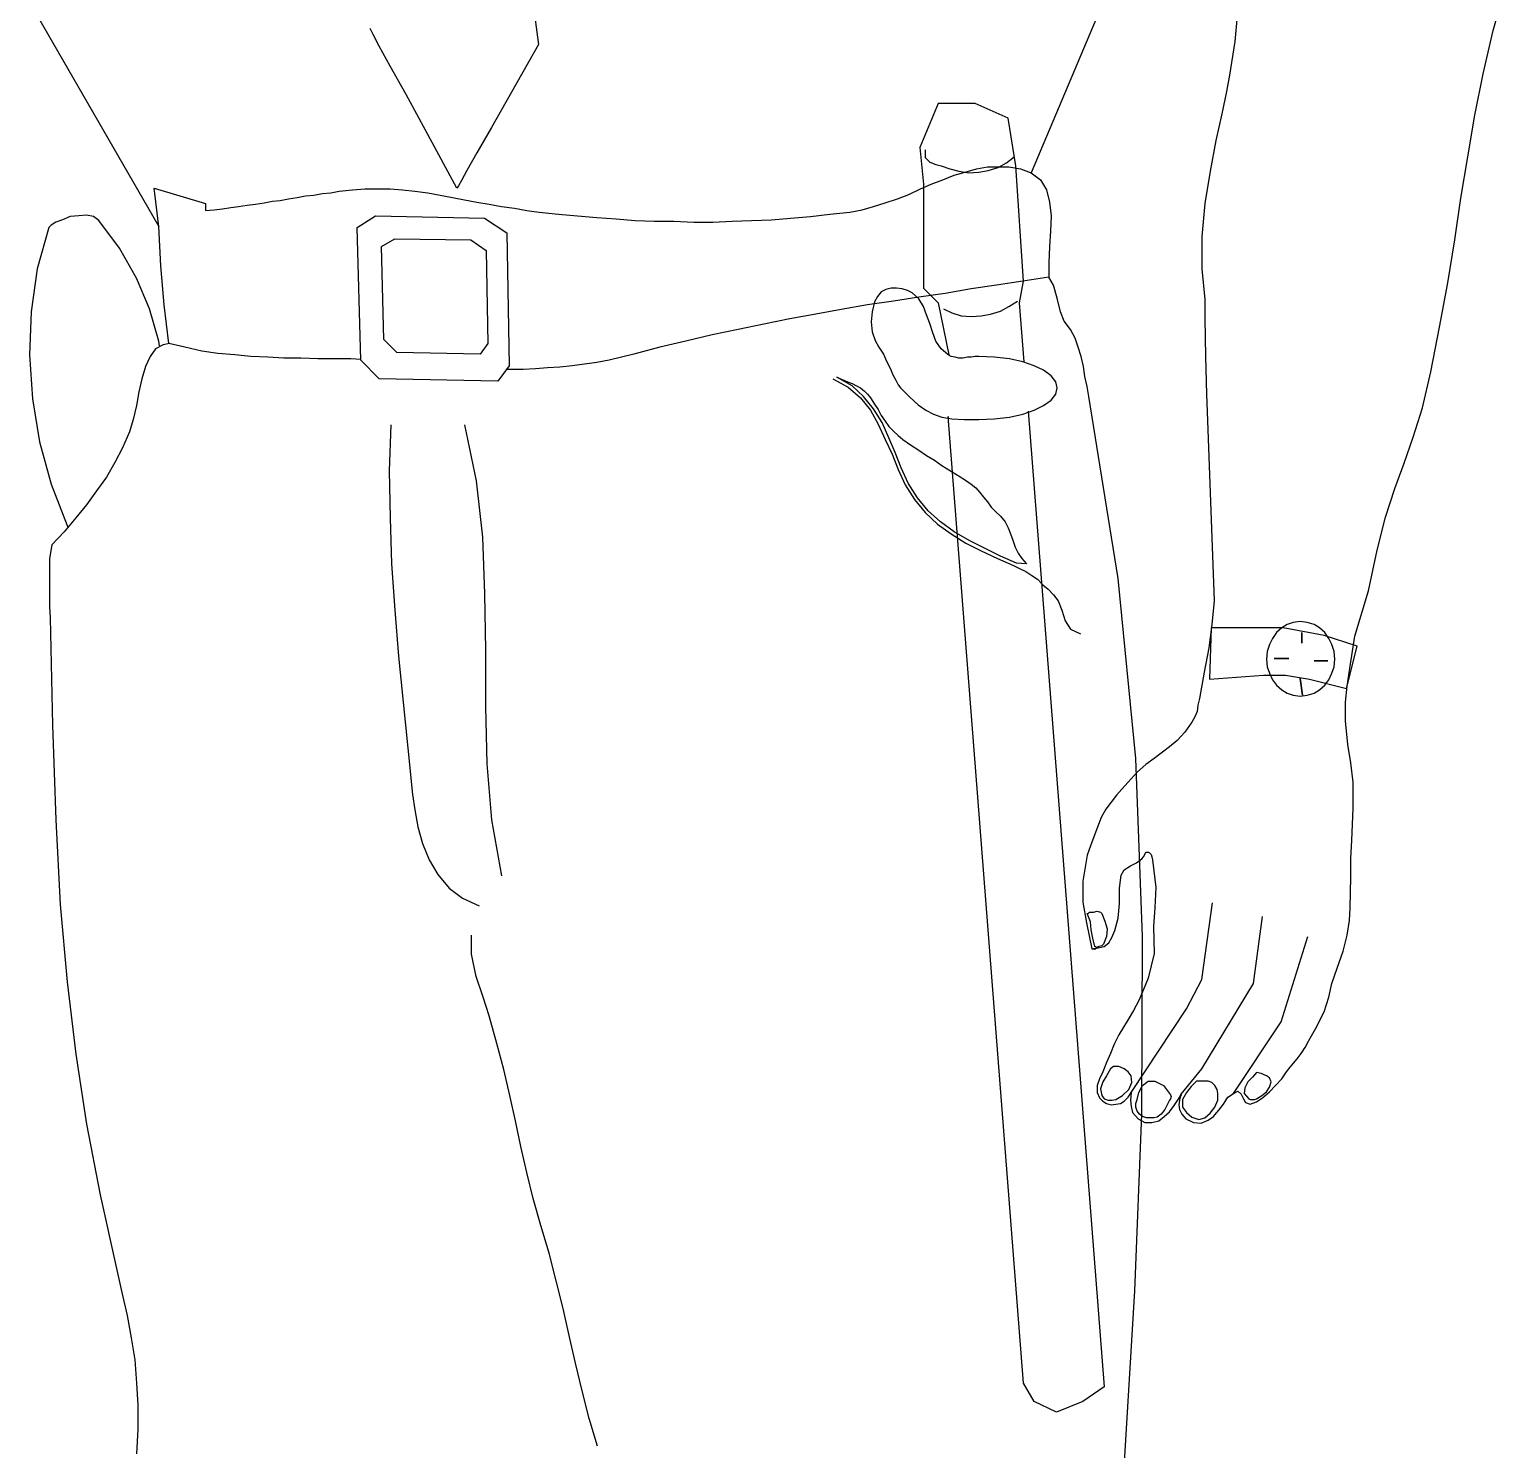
# Model space of a CAD drawing. Header units: millimetres. Extents: x -1624.82 to -1624.21, y 1860.8 to 1862.74.
# Drawn here: x -1624.749 to -1624.213, y 1861.485 to 1862.001 of the extents above; entities that cross this region are included whole.
import ezdxf

# ---------------------------------------------------------------- set-up
doc = ezdxf.new("R2010")
doc.units = ezdxf.units.MM
doc.header["$LTSCALE"] = 10
doc.layers.add('Humanos', color=2, linetype='Continuous')

msp = doc.modelspace()

# ---------------------------------------------------------------- linework, layer by layer
at = {"layer": 'Humanos'}
for p, q in [((-1624.57361, 1862.06784), (-1624.56412, 1861.99529)), ((-1624.33615, 1862.06506), (-1624.38527, 1861.94869)), ((-1624.21755, 1862.00032), (-1624.21309, 1862.01622)), ((-1624.74775, 1862.00868), (-1624.70198, 1861.92915)), ((-1624.3102, 1862.0084), (-1624.31132, 1861.99641)), ((-1624.62413, 1861.99891), (-1624.62524, 1862.00115)), ((-1624.62189, 1861.99473), (-1624.62413, 1861.99891)), ((-1624.31132, 1861.99641), (-1624.31327, 1861.98413)), ((-1624.22119, 1861.98469), (-1624.21755, 1862.00032)), ((-1624.61799, 1861.98748), (-1624.62189, 1861.99473)), ((-1624.56412, 1861.99529), (-1624.5739, 1861.97799)), ((-1624.61213, 1861.97714), (-1624.61799, 1861.98748)), ((-1624.31327, 1861.98413), (-1624.31438, 1861.97826)), ((-1624.22425, 1861.96961), (-1624.22119, 1861.98469)), ((-1624.60431, 1861.96264), (-1624.61213, 1861.97714)), ((-1624.5739, 1861.97799), (-1624.58115, 1861.96515)), ((-1624.31438, 1861.97826), (-1624.31606, 1861.97017)), ((-1624.41903, 1861.97381), (-1624.42573, 1861.95789)), ((-1624.40564, 1861.97381), (-1624.41903, 1861.97381)), ((-1624.39364, 1861.9685), (-1624.40564, 1861.97381)), ((-1624.31606, 1861.97017), (-1624.31829, 1861.96041)), ((-1624.22677, 1861.95454), (-1624.22425, 1861.96961)), ((-1624.58115, 1861.96515), (-1624.58645, 1861.95594)), ((-1624.39085, 1861.95119), (-1624.39364, 1861.9685)), ((-1624.59371, 1861.9431), (-1624.60431, 1861.96264)), ((-1624.31829, 1861.96041), (-1624.32025, 1861.94924)), ((-1624.58645, 1861.95594), (-1624.59009, 1861.94952)), ((-1624.42573, 1861.95789), (-1624.42433, 1861.94451)), ((-1624.42377, 1861.95706), (-1624.42377, 1861.95427)), ((-1624.42377, 1861.95427), (-1624.4221, 1861.95259)), ((-1624.3942, 1861.95231), (-1624.39141, 1861.95454)), ((-1624.22927, 1861.93948), (-1624.22677, 1861.95454)), ((-1624.59009, 1861.94952), (-1624.59203, 1861.9459)), ((-1624.4221, 1861.95259), (-1624.41986, 1861.95175)), ((-1624.41986, 1861.95175), (-1624.41792, 1861.95119)), ((-1624.41792, 1861.95119), (-1624.41485, 1861.95008)), ((-1624.41485, 1861.95008), (-1624.4115, 1861.94924)), ((-1624.41318, 1861.94784), (-1624.40927, 1861.94896)), ((-1624.4115, 1861.94924), (-1624.40787, 1861.94869)), ((-1624.40927, 1861.94896), (-1624.40508, 1861.95008)), ((-1624.40787, 1861.94869), (-1624.40424, 1861.94896)), ((-1624.40508, 1861.95008), (-1624.40117, 1861.95092)), ((-1624.40424, 1861.94896), (-1624.4009, 1861.94952)), ((-1624.40117, 1861.95092), (-1624.39726, 1861.95092)), ((-1624.4009, 1861.94952), (-1624.39726, 1861.95064)), ((-1624.39726, 1861.95064), (-1624.3942, 1861.95231)), ((-1624.39726, 1861.95092), (-1624.39336, 1861.95092)), ((-1624.39336, 1861.95092), (-1624.38917, 1861.95008)), ((-1624.38806, 1861.90934), (-1624.39085, 1861.95119)), ((-1624.38917, 1861.95008), (-1624.38527, 1861.94869)), ((-1624.38527, 1861.94869), (-1624.38192, 1861.94617)), ((-1624.32025, 1861.94924), (-1624.3222, 1861.93752)), ((-1624.70365, 1861.9431), (-1624.68496, 1861.93752)), ((-1624.70198, 1861.92915), (-1624.70365, 1861.9431)), ((-1624.63166, 1861.94255), (-1624.62719, 1861.94282)), ((-1624.62719, 1861.94282), (-1624.62245, 1861.94282)), ((-1624.62245, 1861.94282), (-1624.61799, 1861.94282)), ((-1624.61799, 1861.94282), (-1624.61352, 1861.94255)), ((-1624.59315, 1861.94395), (-1624.59371, 1861.9431)), ((-1624.59203, 1861.9459), (-1624.59315, 1861.94395)), ((-1624.42964, 1861.94087), (-1624.42545, 1861.94282)), ((-1624.42545, 1861.94282), (-1624.42154, 1861.94451)), ((-1624.42433, 1861.94451), (-1624.42433, 1861.92692)), ((-1624.42154, 1861.94451), (-1624.41736, 1861.94617)), ((-1624.41736, 1861.94617), (-1624.41318, 1861.94784)), ((-1624.38192, 1861.94617), (-1624.37968, 1861.94255)), ((-1624.68496, 1861.93752), (-1624.68496, 1861.93696)), ((-1624.66682, 1861.93725), (-1624.66375, 1861.93781)), ((-1624.66375, 1861.93781), (-1624.66068, 1861.93837)), ((-1624.66068, 1861.93837), (-1624.65789, 1861.93864)), ((-1624.65789, 1861.93864), (-1624.65483, 1861.9392)), ((-1624.65483, 1861.9392), (-1624.65175, 1861.93976)), ((-1624.65175, 1861.93976), (-1624.64869, 1861.94031)), ((-1624.64869, 1861.94031), (-1624.64561, 1861.9406)), ((-1624.64561, 1861.9406), (-1624.64255, 1861.94116)), ((-1624.64255, 1861.94116), (-1624.63947, 1861.94143)), ((-1624.63947, 1861.94143), (-1624.63641, 1861.94199)), ((-1624.63641, 1861.94199), (-1624.63166, 1861.94255)), ((-1624.61352, 1861.94255), (-1624.60905, 1861.94199)), ((-1624.60905, 1861.94199), (-1624.60431, 1861.94143)), ((-1624.60431, 1861.94143), (-1624.59985, 1861.9406)), ((-1624.59985, 1861.9406), (-1624.59538, 1861.93976)), ((-1624.59538, 1861.93976), (-1624.59092, 1861.93892)), ((-1624.59092, 1861.93892), (-1624.58645, 1861.93808)), ((-1624.58645, 1861.93808), (-1624.58199, 1861.93725)), ((-1624.44248, 1861.93641), (-1624.43829, 1861.93781)), ((-1624.43829, 1861.93781), (-1624.43382, 1861.9392)), ((-1624.43382, 1861.9392), (-1624.42964, 1861.94087)), ((-1624.37968, 1861.94255), (-1624.37857, 1861.93808)), ((-1624.37857, 1861.93808), (-1624.37801, 1861.93306)), ((-1624.3222, 1861.93752), (-1624.32332, 1861.92553)), ((-1624.23151, 1861.92441), (-1624.22927, 1861.93948)), ((-1624.73407, 1861.93278), (-1624.73686, 1861.93167)), ((-1624.73101, 1861.93306), (-1624.73407, 1861.93278)), ((-1624.72822, 1861.93334), (-1624.73101, 1861.93306)), ((-1624.7257, 1861.93278), (-1624.72822, 1861.93334)), ((-1624.72375, 1861.93138), (-1624.7257, 1861.93278)), ((-1624.68496, 1861.93696), (-1624.68496, 1861.93641)), ((-1624.68496, 1861.93641), (-1624.68496, 1861.93557)), ((-1624.68496, 1861.93557), (-1624.68496, 1861.93502)), ((-1624.68496, 1861.93502), (-1624.68189, 1861.93529)), ((-1624.68189, 1861.93529), (-1624.67882, 1861.93557)), ((-1624.67882, 1861.93557), (-1624.67575, 1861.93613)), ((-1624.67575, 1861.93613), (-1624.67296, 1861.93641)), ((-1624.67296, 1861.93641), (-1624.66989, 1861.93696)), ((-1624.66989, 1861.93696), (-1624.66682, 1861.93725)), ((-1624.62998, 1861.92888), (-1624.62329, 1861.93306)), ((-1624.62329, 1861.93306), (-1624.58366, 1861.93222)), ((-1624.58366, 1861.93222), (-1624.57557, 1861.92692)), ((-1624.58199, 1861.93725), (-1624.57752, 1861.93641)), ((-1624.57752, 1861.93641), (-1624.57278, 1861.93585)), ((-1624.57278, 1861.93585), (-1624.56832, 1861.93502)), ((-1624.56832, 1861.93502), (-1624.56385, 1861.93446)), ((-1624.56385, 1861.93446), (-1624.55688, 1861.93362)), ((-1624.55688, 1861.93362), (-1624.5499, 1861.93306)), ((-1624.5499, 1861.93306), (-1624.54292, 1861.9325)), ((-1624.54292, 1861.9325), (-1624.53594, 1861.93194)), ((-1624.53594, 1861.93194), (-1624.52897, 1861.93138)), ((-1624.47958, 1861.93167), (-1624.47261, 1861.93222)), ((-1624.47261, 1861.93222), (-1624.46535, 1861.93278)), ((-1624.46535, 1861.93278), (-1624.45838, 1861.93362)), ((-1624.45838, 1861.93362), (-1624.45112, 1861.93446)), ((-1624.45112, 1861.93446), (-1624.44666, 1861.93529)), ((-1624.44666, 1861.93529), (-1624.44248, 1861.93641)), ((-1624.37801, 1861.93306), (-1624.37829, 1861.92748)), ((-1624.74189, 1861.92888), (-1624.74608, 1861.9138)), ((-1624.74105, 1861.92971), (-1624.74189, 1861.92888)), ((-1624.73938, 1861.93082), (-1624.74105, 1861.92971)), ((-1624.73686, 1861.93167), (-1624.73938, 1861.93082)), ((-1624.71622, 1861.92133), (-1624.72375, 1861.93138)), ((-1624.70115, 1861.91492), (-1624.70198, 1861.92915)), ((-1624.62859, 1861.8806), (-1624.62998, 1861.92888)), ((-1624.57557, 1861.92692), (-1624.57473, 1861.87865)), ((-1624.52897, 1861.93138), (-1624.522, 1861.93111)), ((-1624.522, 1861.93111), (-1624.51502, 1861.93111)), ((-1624.51502, 1861.93111), (-1624.50778, 1861.93082)), ((-1624.50778, 1861.93082), (-1624.50079, 1861.93082)), ((-1624.50079, 1861.93082), (-1624.49382, 1861.93111)), ((-1624.49382, 1861.93111), (-1624.48684, 1861.93138)), ((-1624.48684, 1861.93138), (-1624.47958, 1861.93167)), ((-1624.42433, 1861.92692), (-1624.42433, 1861.90683)), ((-1624.37829, 1861.92748), (-1624.37857, 1861.92189)), ((-1624.71008, 1861.91046), (-1624.71622, 1861.92133)), ((-1624.62106, 1861.92189), (-1624.61631, 1861.92468)), ((-1624.62022, 1861.88813), (-1624.62106, 1861.92189)), ((-1624.61631, 1861.92468), (-1624.58869, 1861.92441)), ((-1624.58869, 1861.92441), (-1624.5831, 1861.9205)), ((-1624.37857, 1861.92189), (-1624.37885, 1861.91604)), ((-1624.32332, 1861.92553), (-1624.32332, 1861.9138)), ((-1624.23401, 1861.90878), (-1624.23151, 1861.92441)), ((-1624.5831, 1861.9205), (-1624.58254, 1861.88674)), ((-1624.37885, 1861.91604), (-1624.37885, 1861.91074)), ((-1624.74608, 1861.9138), (-1624.74831, 1861.89817)), ((-1624.70003, 1861.90069), (-1624.70115, 1861.91492)), ((-1624.37885, 1861.91074), (-1624.38833, 1861.90934)), ((-1624.37718, 1861.90795), (-1624.37885, 1861.91074)), ((-1624.32332, 1861.9138), (-1624.3222, 1861.90264)), ((-1624.70533, 1861.89929), (-1624.71008, 1861.91046)), ((-1624.43969, 1861.90543), (-1624.44108, 1861.90376)), ((-1624.43801, 1861.90627), (-1624.43969, 1861.90543)), ((-1624.43605, 1861.90683), (-1624.43801, 1861.90627)), ((-1624.4341, 1861.90683), (-1624.43605, 1861.90683)), ((-1624.43214, 1861.90655), (-1624.4341, 1861.90683)), ((-1624.4302, 1861.90599), (-1624.43214, 1861.90655)), ((-1624.42852, 1861.90516), (-1624.4302, 1861.90599)), ((-1624.426, 1861.90292), (-1624.42852, 1861.90516)), ((-1624.42433, 1861.90683), (-1624.41903, 1861.90152)), ((-1624.40704, 1861.90655), (-1624.41653, 1861.90487)), ((-1624.39782, 1861.90795), (-1624.40704, 1861.90655)), ((-1624.38833, 1861.90934), (-1624.39782, 1861.90795)), ((-1624.38946, 1861.90152), (-1624.38806, 1861.90934)), ((-1624.37578, 1861.9032), (-1624.37718, 1861.90795)), ((-1624.23709, 1861.89259), (-1624.23401, 1861.90878)), ((-1624.69836, 1861.88674), (-1624.70003, 1861.90069)), ((-1624.44471, 1861.90069), (-1624.45419, 1861.89902)), ((-1624.43522, 1861.90208), (-1624.44471, 1861.90069)), ((-1624.44219, 1861.90181), (-1624.44303, 1861.89817)), ((-1624.44108, 1861.90376), (-1624.44219, 1861.90181)), ((-1624.426, 1861.90348), (-1624.43522, 1861.90208)), ((-1624.41653, 1861.90487), (-1624.426, 1861.90348)), ((-1624.42433, 1861.90013), (-1624.426, 1861.90292)), ((-1624.42321, 1861.89706), (-1624.42433, 1861.90013)), ((-1624.41903, 1861.90152), (-1624.41512, 1861.88256)), ((-1624.39643, 1861.89846), (-1624.39336, 1861.90013)), ((-1624.39336, 1861.90013), (-1624.39029, 1861.90208)), ((-1624.38777, 1861.88004), (-1624.38946, 1861.90152)), ((-1624.37466, 1861.89817), (-1624.37578, 1861.9032)), ((-1624.3222, 1861.90264), (-1624.3222, 1861.89594)), ((-1624.74831, 1861.89817), (-1624.74887, 1861.88256)), ((-1624.70198, 1861.88757), (-1624.70533, 1861.89929)), ((-1624.47289, 1861.89567), (-1624.48237, 1861.89371)), ((-1624.4634, 1861.89734), (-1624.47289, 1861.89567)), ((-1624.45419, 1861.89902), (-1624.4634, 1861.89734)), ((-1624.44303, 1861.89817), (-1624.44331, 1861.89455)), ((-1624.44331, 1861.89455), (-1624.44303, 1861.89092)), ((-1624.4221, 1861.89399), (-1624.42321, 1861.89706)), ((-1624.41708, 1861.89929), (-1624.41401, 1861.8979)), ((-1624.41401, 1861.8979), (-1624.41066, 1861.89678)), ((-1624.41066, 1861.89678), (-1624.40704, 1861.8965)), ((-1624.40704, 1861.8965), (-1624.4034, 1861.89678)), ((-1624.4034, 1861.89678), (-1624.40005, 1861.89734)), ((-1624.40005, 1861.89734), (-1624.39643, 1861.89846)), ((-1624.37327, 1861.89483), (-1624.37466, 1861.89817)), ((-1624.37104, 1861.89176), (-1624.37327, 1861.89483)), ((-1624.3222, 1861.89594), (-1624.32193, 1861.882)), ((-1624.50108, 1861.8898), (-1624.51057, 1861.88757)), ((-1624.49159, 1861.89176), (-1624.50108, 1861.8898)), ((-1624.48237, 1861.89371), (-1624.49159, 1861.89176)), ((-1624.44303, 1861.89092), (-1624.44192, 1861.88785)), ((-1624.42098, 1861.89064), (-1624.4221, 1861.89399)), ((-1624.41986, 1861.88757), (-1624.42098, 1861.89064)), ((-1624.36936, 1861.88869), (-1624.37104, 1861.89176)), ((-1624.24015, 1861.87641), (-1624.23709, 1861.89259)), ((-1624.7031, 1861.88478), (-1624.70505, 1861.882)), ((-1624.70031, 1861.88618), (-1624.7031, 1861.88478)), ((-1624.70171, 1861.88589), (-1624.70198, 1861.88757)), ((-1624.69807, 1861.88674), (-1624.70031, 1861.88618)), ((-1624.69249, 1861.88534), (-1624.69836, 1861.88674)), ((-1624.68636, 1861.88395), (-1624.69249, 1861.88534)), ((-1624.68049, 1861.8831), (-1624.68636, 1861.88395)), ((-1624.61548, 1861.88339), (-1624.62022, 1861.88813)), ((-1624.58254, 1861.88674), (-1624.58534, 1861.88283)), ((-1624.52004, 1861.88534), (-1624.52953, 1861.88283)), ((-1624.51057, 1861.88757), (-1624.52004, 1861.88534)), ((-1624.44192, 1861.88785), (-1624.44052, 1861.88534)), ((-1624.44052, 1861.88534), (-1624.43884, 1861.88283)), ((-1624.41792, 1861.88478), (-1624.41986, 1861.88757)), ((-1624.41541, 1861.88256), (-1624.41792, 1861.88478)), ((-1624.36825, 1861.88534), (-1624.36936, 1861.88869)), ((-1624.36713, 1861.882), (-1624.36825, 1861.88534)), ((-1624.74887, 1861.88256), (-1624.74775, 1861.86664)), ((-1624.70505, 1861.882), (-1624.70673, 1861.87836)), ((-1624.67435, 1861.88256), (-1624.68049, 1861.8831)), ((-1624.6685, 1861.882), (-1624.67435, 1861.88256)), ((-1624.66236, 1861.88171), (-1624.6685, 1861.882)), ((-1624.6565, 1861.88144), (-1624.66236, 1861.88171)), ((-1624.65036, 1861.88144), (-1624.6565, 1861.88144)), ((-1624.64422, 1861.88115), (-1624.65036, 1861.88144)), ((-1624.63835, 1861.88115), (-1624.64422, 1861.88115)), ((-1624.63221, 1861.88115), (-1624.63835, 1861.88115)), ((-1624.62859, 1861.88088), (-1624.63221, 1861.88115)), ((-1624.62189, 1861.8739), (-1624.62859, 1861.8806)), ((-1624.58534, 1861.88283), (-1624.61548, 1861.88339)), ((-1624.57473, 1861.87865), (-1624.57892, 1861.87307)), ((-1624.55185, 1861.87865), (-1624.55632, 1861.87809)), ((-1624.54739, 1861.87921), (-1624.55185, 1861.87865)), ((-1624.54292, 1861.87975), (-1624.54739, 1861.87921)), ((-1624.53846, 1861.8806), (-1624.54292, 1861.87975)), ((-1624.53399, 1861.88171), (-1624.53846, 1861.8806)), ((-1624.52953, 1861.88283), (-1624.53399, 1861.88171)), ((-1624.43884, 1861.88283), (-1624.43773, 1861.88032)), ((-1624.43773, 1861.88032), (-1624.43634, 1861.87753)), ((-1624.41429, 1861.882), (-1624.41541, 1861.88256)), ((-1624.41289, 1861.88171), (-1624.41429, 1861.882)), ((-1624.4115, 1861.88144), (-1624.41289, 1861.88171)), ((-1624.4101, 1861.88144), (-1624.4115, 1861.88144)), ((-1624.40843, 1861.88171), (-1624.4101, 1861.88144)), ((-1624.40704, 1861.88171), (-1624.40843, 1861.88171)), ((-1624.40564, 1861.882), (-1624.40704, 1861.88171)), ((-1624.40424, 1861.882), (-1624.40564, 1861.882)), ((-1624.39866, 1861.88171), (-1624.40424, 1861.882)), ((-1624.39308, 1861.88115), (-1624.39866, 1861.88171)), ((-1624.38833, 1861.88004), (-1624.39308, 1861.88115)), ((-1624.38415, 1861.87865), (-1624.38833, 1861.88004)), ((-1624.3808, 1861.87697), (-1624.38415, 1861.87865)), ((-1624.36629, 1861.87836), (-1624.36713, 1861.882)), ((-1624.32193, 1861.882), (-1624.32164, 1861.86832)), ((-1624.70812, 1861.8739), (-1624.70924, 1861.86916)), ((-1624.70673, 1861.87836), (-1624.70812, 1861.8739)), ((-1624.57892, 1861.87307), (-1624.62189, 1861.8739)), ((-1624.57417, 1861.87725), (-1624.57585, 1861.87725)), ((-1624.56971, 1861.87725), (-1624.57417, 1861.87725)), ((-1624.56525, 1861.87753), (-1624.56971, 1861.87725)), ((-1624.56079, 1861.87781), (-1624.56525, 1861.87753)), ((-1624.55632, 1861.87809), (-1624.56079, 1861.87781)), ((-1624.45726, 1861.8739), (-1624.45168, 1861.87083)), ((-1624.45586, 1861.87446), (-1624.45391, 1861.87362)), ((-1624.45028, 1861.87139), (-1624.45586, 1861.87446)), ((-1624.45391, 1861.87362), (-1624.45197, 1861.87278)), ((-1624.43634, 1861.87753), (-1624.43549, 1861.8753)), ((-1624.43549, 1861.8753), (-1624.43438, 1861.87334)), ((-1624.43438, 1861.87334), (-1624.43355, 1861.87167)), ((-1624.37801, 1861.87501), (-1624.3808, 1861.87697)), ((-1624.37633, 1861.87278), (-1624.37801, 1861.87501)), ((-1624.36573, 1861.87474), (-1624.36629, 1861.87836)), ((-1624.3649, 1861.87111), (-1624.36573, 1861.87474)), ((-1624.24323, 1861.86329), (-1624.24015, 1861.87641)), ((-1624.70924, 1861.86916), (-1624.71008, 1861.86413)), ((-1624.45197, 1861.87278), (-1624.45028, 1861.87222)), ((-1624.45168, 1861.87083), (-1624.44722, 1861.86693)), ((-1624.45028, 1861.87222), (-1624.44862, 1861.87139)), ((-1624.4461, 1861.86748), (-1624.45028, 1861.87139)), ((-1624.44862, 1861.87139), (-1624.44722, 1861.87055)), ((-1624.44722, 1861.87055), (-1624.44583, 1861.86943)), ((-1624.44583, 1861.86943), (-1624.44471, 1861.86832)), ((-1624.44471, 1861.86832), (-1624.44359, 1861.86693)), ((-1624.43355, 1861.87167), (-1624.4327, 1861.87055)), ((-1624.4327, 1861.87055), (-1624.42935, 1861.8672)), ((-1624.37801, 1861.86608), (-1624.37633, 1861.86832)), ((-1624.37578, 1861.87055), (-1624.37633, 1861.87278)), ((-1624.37633, 1861.86832), (-1624.37578, 1861.87055)), ((-1624.36434, 1861.86748), (-1624.3649, 1861.87111)), ((-1624.32164, 1861.86832), (-1624.32137, 1861.8619)), ((-1624.74775, 1861.86664), (-1624.74524, 1861.85101)), ((-1624.71008, 1861.86413), (-1624.71119, 1861.85911)), ((-1624.44722, 1861.86693), (-1624.44359, 1861.86246)), ((-1624.44248, 1861.86302), (-1624.4461, 1861.86748)), ((-1624.44359, 1861.86693), (-1624.44219, 1861.86469)), ((-1624.44359, 1861.86246), (-1624.4408, 1861.85744)), ((-1624.4394, 1861.85799), (-1624.44248, 1861.86302)), ((-1624.44219, 1861.86469), (-1624.4408, 1861.86273)), ((-1624.4408, 1861.86273), (-1624.43969, 1861.8605)), ((-1624.42935, 1861.8672), (-1624.42629, 1861.86441)), ((-1624.42629, 1861.86441), (-1624.4235, 1861.86246)), ((-1624.4235, 1861.86246), (-1624.42071, 1861.86106)), ((-1624.38833, 1861.86106), (-1624.38415, 1861.86246)), ((-1624.38415, 1861.86246), (-1624.3808, 1861.86413)), ((-1624.3808, 1861.86413), (-1624.37801, 1861.86608)), ((-1624.35373, 1861.80134), (-1624.36434, 1861.86748)), ((-1624.24658, 1861.8527), (-1624.24323, 1861.86329)), ((-1624.71119, 1861.85911), (-1624.71259, 1861.85465)), ((-1624.61771, 1861.85715), (-1624.61827, 1861.84042)), ((-1624.59092, 1861.85715), (-1624.58674, 1861.83678)), ((-1624.4408, 1861.85744), (-1624.43829, 1861.85185)), ((-1624.43969, 1861.8605), (-1624.43829, 1861.85855)), ((-1624.43689, 1861.85241), (-1624.4394, 1861.85799)), ((-1624.43829, 1861.85855), (-1624.43689, 1861.85659)), ((-1624.42071, 1861.86106), (-1624.41764, 1861.85994)), ((-1624.41764, 1861.85994), (-1624.41401, 1861.85938)), ((-1624.38806, 1861.50919), (-1624.41541, 1861.86023)), ((-1624.41541, 1861.86023), (-1624.41541, 1861.85967)), ((-1624.41401, 1861.85938), (-1624.40954, 1861.85911)), ((-1624.40954, 1861.85911), (-1624.40424, 1861.85911)), ((-1624.40424, 1861.85911), (-1624.39866, 1861.85938)), ((-1624.39866, 1861.85938), (-1624.39308, 1861.85994)), ((-1624.39308, 1861.85994), (-1624.38833, 1861.86106)), ((-1624.38638, 1861.86218), (-1624.35876, 1861.50779)), ((-1624.32137, 1861.8619), (-1624.31885, 1861.79325)), ((-1624.71259, 1861.85465), (-1624.7151, 1861.84879)), ((-1624.43829, 1861.85185), (-1624.43578, 1861.84656)), ((-1624.43689, 1861.85659), (-1624.43522, 1861.85492)), ((-1624.43466, 1861.84711), (-1624.43689, 1861.85241)), ((-1624.43522, 1861.85492), (-1624.43355, 1861.85324)), ((-1624.43355, 1861.85324), (-1624.43187, 1861.85185)), ((-1624.43187, 1861.85185), (-1624.42908, 1861.84991)), ((-1624.24993, 1861.84321), (-1624.24658, 1861.8527)), ((-1624.74524, 1861.85101), (-1624.74105, 1861.83567)), ((-1624.7151, 1861.84879), (-1624.71788, 1861.84348)), ((-1624.43578, 1861.84656), (-1624.43355, 1861.84097)), ((-1624.43243, 1861.84153), (-1624.43466, 1861.84711)), ((-1624.42908, 1861.84991), (-1624.426, 1861.84795)), ((-1624.426, 1861.84795), (-1624.42321, 1861.846)), ((-1624.71788, 1861.84348), (-1624.72096, 1861.83818)), ((-1624.43355, 1861.84097), (-1624.43103, 1861.83539)), ((-1624.42991, 1861.83595), (-1624.43243, 1861.84153)), ((-1624.42321, 1861.846), (-1624.42042, 1861.84432)), ((-1624.42042, 1861.84432), (-1624.41764, 1861.84236)), ((-1624.41764, 1861.84236), (-1624.41457, 1861.84042)), ((-1624.25328, 1861.83399), (-1624.24993, 1861.84321)), ((-1624.74105, 1861.83567), (-1624.73519, 1861.82059)), ((-1624.72096, 1861.83818), (-1624.72458, 1861.83316)), ((-1624.61827, 1861.84042), (-1624.61799, 1861.82339)), ((-1624.58674, 1861.83678), (-1624.5845, 1861.81641)), ((-1624.42656, 1861.83064), (-1624.42991, 1861.83595)), ((-1624.41457, 1861.84042), (-1624.41178, 1861.83874)), ((-1624.41178, 1861.83874), (-1624.40871, 1861.83678)), ((-1624.40871, 1861.83678), (-1624.40704, 1861.83567)), ((-1624.40704, 1861.83567), (-1624.40536, 1861.83428)), ((-1624.72458, 1861.83316), (-1624.72822, 1861.82814)), ((-1624.43103, 1861.83539), (-1624.42768, 1861.83008)), ((-1624.42266, 1861.8259), (-1624.42656, 1861.83064)), ((-1624.40536, 1861.83428), (-1624.40396, 1861.8326)), ((-1624.40396, 1861.8326), (-1624.40257, 1861.83093)), ((-1624.40257, 1861.83093), (-1624.40117, 1861.82925)), ((-1624.25663, 1861.82367), (-1624.25328, 1861.83399)), ((-1624.72822, 1861.82814), (-1624.73212, 1861.82339)), ((-1624.42768, 1861.83008), (-1624.42377, 1861.82534)), ((-1624.42377, 1861.82534), (-1624.41932, 1861.82115)), ((-1624.4182, 1861.822), (-1624.42266, 1861.8259)), ((-1624.40117, 1861.82925), (-1624.39978, 1861.82729)), ((-1624.39978, 1861.82729), (-1624.3981, 1861.82562)), ((-1624.3981, 1861.82562), (-1624.39643, 1861.82394)), ((-1624.73212, 1861.82339), (-1624.7363, 1861.81837)), ((-1624.73519, 1861.82059), (-1624.73491, 1861.82005)), ((-1624.61799, 1861.82339), (-1624.61743, 1861.80665)), ((-1624.41932, 1861.82115), (-1624.41429, 1861.81753)), ((-1624.41318, 1861.81837), (-1624.4182, 1861.822)), ((-1624.39643, 1861.82394), (-1624.39476, 1861.822)), ((-1624.39476, 1861.822), (-1624.39364, 1861.81976)), ((-1624.39364, 1861.81976), (-1624.3928, 1861.81753)), ((-1624.25969, 1861.81167), (-1624.25663, 1861.82367)), ((-1624.7363, 1861.81837), (-1624.74077, 1861.81362)), ((-1624.5845, 1861.81641), (-1624.58366, 1861.79576)), ((-1624.41429, 1861.81753), (-1624.40898, 1861.81418)), ((-1624.40759, 1861.81502), (-1624.41318, 1861.81837)), ((-1624.40898, 1861.81418), (-1624.4034, 1861.81139)), ((-1624.40201, 1861.81223), (-1624.40759, 1861.81502)), ((-1624.3928, 1861.81753), (-1624.39196, 1861.8153)), ((-1624.39196, 1861.8153), (-1624.39112, 1861.81279)), ((-1624.74077, 1861.81362), (-1624.74161, 1861.8086)), ((-1624.4034, 1861.81139), (-1624.39755, 1861.8086)), ((-1624.39643, 1861.80944), (-1624.40201, 1861.81223)), ((-1624.39056, 1861.80692), (-1624.39643, 1861.80944)), ((-1624.39112, 1861.81279), (-1624.39002, 1861.81056)), ((-1624.39002, 1861.81056), (-1624.38862, 1861.8086)), ((-1624.26277, 1861.79688), (-1624.25969, 1861.81167)), ((-1624.74161, 1861.8086), (-1624.74161, 1861.79967)), ((-1624.61743, 1861.80665), (-1624.61631, 1861.7899)), ((-1624.39755, 1861.8086), (-1624.39168, 1861.80609)), ((-1624.39168, 1861.80609), (-1624.38946, 1861.80498)), ((-1624.38694, 1861.80665), (-1624.39056, 1861.80692)), ((-1624.38946, 1861.80498), (-1624.38721, 1861.80386)), ((-1624.38862, 1861.8086), (-1624.38694, 1861.80665)), ((-1624.38721, 1861.80386), (-1624.38499, 1861.80246)), ((-1624.74161, 1861.79967), (-1624.74161, 1861.79102)), ((-1624.38499, 1861.80246), (-1624.38303, 1861.80107)), ((-1624.38303, 1861.80107), (-1624.38108, 1861.79911)), ((-1624.38108, 1861.79911), (-1624.37913, 1861.79743)), ((-1624.34732, 1861.73605), (-1624.35373, 1861.80134)), ((-1624.58366, 1861.79576), (-1624.58339, 1861.77539)), ((-1624.37913, 1861.79743), (-1624.37718, 1861.79549)), ((-1624.37718, 1861.79549), (-1624.3755, 1861.79325)), ((-1624.3755, 1861.79325), (-1624.3741, 1861.7899)), ((-1624.31885, 1861.79325), (-1624.31969, 1861.78461)), ((-1624.26778, 1861.78041), (-1624.26277, 1861.79688)), ((-1624.74161, 1861.79102), (-1624.74133, 1861.78711)), ((-1624.61631, 1861.7899), (-1624.61492, 1861.77316)), ((-1624.3741, 1861.7899), (-1624.37299, 1861.786)), ((-1624.74133, 1861.78711), (-1624.7405, 1861.74806)), ((-1624.37299, 1861.786), (-1624.37104, 1861.78293)), ((-1624.37104, 1861.78293), (-1624.3674, 1861.78126)), ((-1624.31969, 1861.78461), (-1624.32081, 1861.77623)), ((-1624.31997, 1861.78349), (-1624.32052, 1861.76479)), ((-1624.30713, 1861.78349), (-1624.31997, 1861.78349)), ((-1624.29374, 1861.78349), (-1624.30713, 1861.78349)), ((-1624.2943, 1861.78349), (-1624.29625, 1861.78181)), ((-1624.29234, 1861.78461), (-1624.2943, 1861.78349)), ((-1624.27894, 1861.7807), (-1624.29374, 1861.78349)), ((-1624.29011, 1861.78544), (-1624.29234, 1861.78461)), ((-1624.2876, 1861.78572), (-1624.29011, 1861.78544)), ((-1624.28508, 1861.78544), (-1624.2876, 1861.78572)), ((-1624.28258, 1861.78461), (-1624.28508, 1861.78544)), ((-1624.28062, 1861.78349), (-1624.28258, 1861.78461)), ((-1624.27867, 1861.78181), (-1624.28062, 1861.78349)), ((-1624.29877, 1861.77735), (-1624.2996, 1861.77483)), ((-1624.29765, 1861.77958), (-1624.29877, 1861.77735)), ((-1624.29625, 1861.78181), (-1624.29765, 1861.77958)), ((-1624.28704, 1861.78181), (-1624.28704, 1861.77791)), ((-1624.28704, 1861.77791), (-1624.28704, 1861.78181)), ((-1624.28704, 1861.78181), (-1624.28704, 1861.77791)), ((-1624.26695, 1861.77679), (-1624.27894, 1861.7807)), ((-1624.27727, 1861.77958), (-1624.27867, 1861.78181)), ((-1624.27615, 1861.77735), (-1624.27727, 1861.77958)), ((-1624.27532, 1861.77483), (-1624.27615, 1861.77735)), ((-1624.27086, 1861.76146), (-1624.26695, 1861.77679)), ((-1624.26945, 1861.76954), (-1624.26778, 1861.78041)), ((-1624.61492, 1861.77316), (-1624.61325, 1861.75643)), ((-1624.58339, 1861.77539), (-1624.58339, 1861.75476)), ((-1624.32081, 1861.77623), (-1624.32248, 1861.76731)), ((-1624.2996, 1861.77483), (-1624.29987, 1861.77204)), ((-1624.29987, 1861.77204), (-1624.2996, 1861.76926)), ((-1624.29708, 1861.77233), (-1624.29178, 1861.77233)), ((-1624.29178, 1861.77233), (-1624.29708, 1861.77233)), ((-1624.29708, 1861.77233), (-1624.29178, 1861.77233)), ((-1624.28258, 1861.77148), (-1624.27755, 1861.77148)), ((-1624.27755, 1861.77148), (-1624.28258, 1861.77148)), ((-1624.28258, 1861.77148), (-1624.27755, 1861.77148)), ((-1624.27504, 1861.77204), (-1624.27532, 1861.77483)), ((-1624.27532, 1861.76926), (-1624.27504, 1861.77204)), ((-1624.32248, 1861.76731), (-1624.32416, 1861.75782)), ((-1624.32052, 1861.76479), (-1624.30099, 1861.7662)), ((-1624.30099, 1861.7662), (-1624.2929, 1861.7662)), ((-1624.2996, 1861.76926), (-1624.29877, 1861.76703)), ((-1624.29877, 1861.76703), (-1624.29765, 1861.76452)), ((-1624.2929, 1861.7662), (-1624.28425, 1861.76479)), ((-1624.27727, 1861.76452), (-1624.27615, 1861.76703)), ((-1624.27615, 1861.76703), (-1624.27532, 1861.76926)), ((-1624.27057, 1861.76229), (-1624.26945, 1861.76954)), ((-1624.29765, 1861.76452), (-1624.29625, 1861.76257)), ((-1624.29625, 1861.76257), (-1624.2943, 1861.7609)), ((-1624.2943, 1861.7609), (-1624.29234, 1861.75978)), ((-1624.2876, 1861.76508), (-1624.28676, 1861.75894)), ((-1624.28676, 1861.75894), (-1624.2876, 1861.76508)), ((-1624.2876, 1861.76508), (-1624.28676, 1861.75894)), ((-1624.28425, 1861.76479), (-1624.27086, 1861.76146)), ((-1624.28258, 1861.75978), (-1624.28062, 1861.7609)), ((-1624.28062, 1861.7609), (-1624.27867, 1861.76257)), ((-1624.27867, 1861.76257), (-1624.27727, 1861.76452)), ((-1624.27113, 1861.75643), (-1624.27057, 1861.76229)), ((-1624.61325, 1861.75643), (-1624.61157, 1861.73969)), ((-1624.32472, 1861.75532), (-1624.32499, 1861.75308)), ((-1624.32416, 1861.75782), (-1624.32472, 1861.75532)), ((-1624.29234, 1861.75978), (-1624.29011, 1861.75894)), ((-1624.29011, 1861.75894), (-1624.2876, 1861.75866)), ((-1624.2876, 1861.75866), (-1624.28508, 1861.75894)), ((-1624.28508, 1861.75894), (-1624.28258, 1861.75978)), ((-1624.27113, 1861.74973), (-1624.27113, 1861.75643)), ((-1624.58339, 1861.75476), (-1624.58283, 1861.7341)), ((-1624.32583, 1861.75112), (-1624.32695, 1861.74918)), ((-1624.32499, 1861.75308), (-1624.32583, 1861.75112)), ((-1624.7405, 1861.74806), (-1624.73938, 1861.71373)), ((-1624.32946, 1861.74554), (-1624.33225, 1861.74248)), ((-1624.32695, 1861.74918), (-1624.32946, 1861.74554)), ((-1624.2703, 1861.74108), (-1624.27113, 1861.74973)), ((-1624.61157, 1861.73969), (-1624.6099, 1861.72294)), ((-1624.33504, 1861.74024), (-1624.33755, 1861.73829)), ((-1624.33225, 1861.74248), (-1624.33504, 1861.74024)), ((-1624.26918, 1861.73439), (-1624.2703, 1861.74108)), ((-1624.58283, 1861.7341), (-1624.58115, 1861.71373)), ((-1624.3448, 1861.67132), (-1624.34732, 1861.73605)), ((-1624.34369, 1861.73383), (-1624.34676, 1861.73104)), ((-1624.34062, 1861.73605), (-1624.34369, 1861.73383)), ((-1624.33755, 1861.73829), (-1624.34062, 1861.73605)), ((-1624.26834, 1861.72741), (-1624.26918, 1861.73439)), ((-1624.34676, 1861.73104), (-1624.35011, 1861.72741)), ((-1624.35234, 1861.7249), (-1624.35429, 1861.72267)), ((-1624.35011, 1861.72741), (-1624.35234, 1861.7249)), ((-1624.26834, 1861.71792), (-1624.26834, 1861.72741)), ((-1624.6099, 1861.72294), (-1624.60905, 1861.71736)), ((-1624.3582, 1861.71764), (-1624.35987, 1861.71457)), ((-1624.35625, 1861.72015), (-1624.3582, 1861.71764)), ((-1624.35429, 1861.72267), (-1624.35625, 1861.72015)), ((-1624.2689, 1861.70619), (-1624.26834, 1861.71792)), ((-1624.73938, 1861.71373), (-1624.7377, 1861.68303)), ((-1624.60905, 1861.71736), (-1624.60794, 1861.71122)), ((-1624.58115, 1861.71373), (-1624.57752, 1861.69337)), ((-1624.35987, 1861.71457), (-1624.36182, 1861.70954)), ((-1624.60794, 1861.71122), (-1624.60626, 1861.70509)), ((-1624.36182, 1861.70954), (-1624.36378, 1861.70425)), ((-1624.60626, 1861.70509), (-1624.60376, 1861.69922)), ((-1624.36378, 1861.70425), (-1624.3649, 1861.7009)), ((-1624.34397, 1861.70118), (-1624.34369, 1861.70201)), ((-1624.34369, 1861.70201), (-1624.34285, 1861.70201)), ((-1624.34285, 1861.70201), (-1624.34229, 1861.70174)), ((-1624.34229, 1861.70174), (-1624.34174, 1861.70118)), ((-1624.26918, 1861.69978), (-1624.2689, 1861.70619)), ((-1624.60376, 1861.69922), (-1624.60068, 1861.69392)), ((-1624.3649, 1861.7009), (-1624.36657, 1861.69141)), ((-1624.3515, 1861.6956), (-1624.34927, 1861.69699)), ((-1624.34927, 1861.69699), (-1624.34703, 1861.6981)), ((-1624.34703, 1861.6981), (-1624.34509, 1861.69951)), ((-1624.34509, 1861.69951), (-1624.34453, 1861.70034)), ((-1624.34453, 1861.70034), (-1624.34397, 1861.70118)), ((-1624.34174, 1861.70118), (-1624.34145, 1861.70034)), ((-1624.34145, 1861.70034), (-1624.34118, 1861.69922)), ((-1624.34118, 1861.69922), (-1624.34006, 1861.68917)), ((-1624.26918, 1861.69308), (-1624.26918, 1861.69978)), ((-1624.60068, 1861.69392), (-1624.5965, 1861.6889)), ((-1624.36657, 1861.69141), (-1624.36657, 1861.68388)), ((-1624.35317, 1861.6889), (-1624.35262, 1861.69364)), ((-1624.35262, 1861.69364), (-1624.3515, 1861.6956)), ((-1624.26945, 1861.68164), (-1624.26918, 1861.69308)), ((-1624.5965, 1861.6889), (-1624.59176, 1861.68527)), ((-1624.35317, 1861.68332), (-1624.35317, 1861.6889)), ((-1624.34006, 1861.68917), (-1624.34034, 1861.68192)), ((-1624.7377, 1861.68303), (-1624.73519, 1861.65485)), ((-1624.59176, 1861.68527), (-1624.58562, 1861.68248)), ((-1624.36657, 1861.68388), (-1624.36517, 1861.67635)), ((-1624.36434, 1861.67997), (-1624.36405, 1861.68024)), ((-1624.36405, 1861.68024), (-1624.36266, 1861.68024)), ((-1624.36266, 1861.68024), (-1624.36126, 1861.68053)), ((-1624.36126, 1861.68053), (-1624.36015, 1861.68024)), ((-1624.36015, 1861.68024), (-1624.35959, 1861.67968)), ((-1624.35373, 1861.67801), (-1624.35317, 1861.68332)), ((-1624.34034, 1861.68192), (-1624.34089, 1861.67494)), ((-1624.32332, 1861.65569), (-1624.31941, 1861.68359)), ((-1624.26974, 1861.67718), (-1624.26945, 1861.68164)), ((-1624.36517, 1861.67635), (-1624.36322, 1861.66686)), ((-1624.3649, 1861.67968), (-1624.36461, 1861.67968)), ((-1624.36378, 1861.67662), (-1624.3649, 1861.67968)), ((-1624.36461, 1861.67968), (-1624.36434, 1861.67997)), ((-1624.3635, 1861.67383), (-1624.36378, 1861.67662)), ((-1624.35959, 1861.67968), (-1624.35847, 1861.67689)), ((-1624.35847, 1861.67689), (-1624.35764, 1861.6741)), ((-1624.35485, 1861.67354), (-1624.35373, 1861.67801)), ((-1624.34089, 1861.67494), (-1624.34062, 1861.66518)), ((-1624.30462, 1861.65429), (-1624.30127, 1861.67857)), ((-1624.27057, 1861.67188), (-1624.26974, 1861.67718)), ((-1624.58841, 1861.6649), (-1624.58841, 1861.67188)), ((-1624.36294, 1861.67076), (-1624.3635, 1861.67383)), ((-1624.36211, 1861.66769), (-1624.36294, 1861.67076)), ((-1624.35791, 1861.67132), (-1624.35903, 1861.66853)), ((-1624.35764, 1861.6741), (-1624.35791, 1861.67132)), ((-1624.35708, 1861.66909), (-1624.35597, 1861.67104)), ((-1624.35597, 1861.67104), (-1624.35485, 1861.67354)), ((-1624.34509, 1861.60685), (-1624.3448, 1861.67132)), ((-1624.29457, 1861.64035), (-1624.28481, 1861.67132)), ((-1624.27197, 1861.66601), (-1624.27057, 1861.67188)), ((-1624.58674, 1861.65681), (-1624.58841, 1861.6649)), ((-1624.36322, 1861.66686), (-1624.36294, 1861.66686)), ((-1624.36294, 1861.66686), (-1624.36266, 1861.66686)), ((-1624.36266, 1861.66686), (-1624.35876, 1861.66769)), ((-1624.36238, 1861.66686), (-1624.36266, 1861.66686)), ((-1624.36266, 1861.66686), (-1624.36238, 1861.66686)), ((-1624.36211, 1861.66686), (-1624.36238, 1861.66686)), ((-1624.36238, 1861.66686), (-1624.36182, 1861.66686)), ((-1624.36155, 1861.66741), (-1624.36211, 1861.66769)), ((-1624.36182, 1861.66686), (-1624.36211, 1861.66686)), ((-1624.36072, 1861.66769), (-1624.36155, 1861.66741)), ((-1624.35959, 1861.66797), (-1624.36072, 1861.66769)), ((-1624.35903, 1861.66853), (-1624.35959, 1861.66797)), ((-1624.35876, 1861.66769), (-1624.35708, 1861.66909)), ((-1624.34062, 1861.66518), (-1624.34174, 1861.66072)), ((-1624.2742, 1861.65987), (-1624.27197, 1861.66601)), ((-1624.34174, 1861.66072), (-1624.34285, 1861.65625)), ((-1624.27615, 1861.65429), (-1624.2742, 1861.65987)), ((-1624.73519, 1861.65485), (-1624.73212, 1861.62862)), ((-1624.58422, 1861.64927), (-1624.58674, 1861.65681)), ((-1624.34285, 1861.65625), (-1624.34453, 1861.65206)), ((-1624.3289, 1861.64509), (-1624.32332, 1861.65569)), ((-1624.32332, 1861.62332), (-1624.30462, 1861.65429)), ((-1624.27727, 1861.64927), (-1624.27615, 1861.65429)), ((-1624.58199, 1861.64258), (-1624.58422, 1861.64927)), ((-1624.3462, 1861.64815), (-1624.34815, 1861.64453)), ((-1624.34453, 1861.65206), (-1624.3462, 1861.64815)), ((-1624.27894, 1861.64397), (-1624.27727, 1861.64927)), ((-1624.34815, 1861.64453), (-1624.35011, 1861.64118)), ((-1624.34899, 1861.61467), (-1624.3289, 1861.64509)), ((-1624.28202, 1861.63783), (-1624.27894, 1861.64397)), ((-1624.5792, 1861.63253), (-1624.58199, 1861.64258)), ((-1624.35178, 1861.63839), (-1624.35346, 1861.6356)), ((-1624.35011, 1861.64118), (-1624.35178, 1861.63839)), ((-1624.31188, 1861.61438), (-1624.29457, 1861.64035)), ((-1624.28397, 1861.63448), (-1624.28202, 1861.63783)), ((-1624.57669, 1861.62304), (-1624.5792, 1861.63253)), ((-1624.35513, 1861.63225), (-1624.35652, 1861.6289)), ((-1624.35346, 1861.6356), (-1624.35513, 1861.63225)), ((-1624.28564, 1861.63113), (-1624.28508, 1861.63253)), ((-1624.28508, 1861.63253), (-1624.28397, 1861.63448)), ((-1624.73212, 1861.62862), (-1624.72822, 1861.60323)), ((-1624.35652, 1861.6289), (-1624.35791, 1861.62555)), ((-1624.29122, 1861.62387), (-1624.28872, 1861.62695)), ((-1624.28872, 1861.62695), (-1624.28732, 1861.6289)), ((-1624.28732, 1861.6289), (-1624.28648, 1861.63001)), ((-1624.28648, 1861.63001), (-1624.2862, 1861.63057)), ((-1624.2862, 1861.63057), (-1624.28564, 1861.63113)), ((-1624.57446, 1861.61355), (-1624.57669, 1861.62304)), ((-1624.35931, 1861.6222), (-1624.36043, 1861.61969)), ((-1624.35791, 1861.62555), (-1624.35931, 1861.6222)), ((-1624.35652, 1861.62332), (-1624.35791, 1861.62081)), ((-1624.35541, 1861.62416), (-1624.35652, 1861.62332)), ((-1624.35346, 1861.62416), (-1624.35541, 1861.62416)), ((-1624.3515, 1861.62332), (-1624.35346, 1861.62416)), ((-1624.35011, 1861.6222), (-1624.3515, 1861.62332)), ((-1624.34899, 1861.62081), (-1624.35011, 1861.6222)), ((-1624.33085, 1861.61411), (-1624.32332, 1861.62332)), ((-1624.3035, 1861.62193), (-1624.3049, 1861.62025)), ((-1624.30183, 1861.62164), (-1624.3035, 1861.62193)), ((-1624.29987, 1861.62081), (-1624.30183, 1861.62164)), ((-1624.2943, 1861.61969), (-1624.29262, 1861.6222)), ((-1624.29262, 1861.6222), (-1624.29122, 1861.62387)), ((-1624.36043, 1861.61969), (-1624.36126, 1861.61718)), ((-1624.36126, 1861.61718), (-1624.36126, 1861.61467)), ((-1624.35931, 1861.61858), (-1624.36015, 1861.61606)), ((-1624.36015, 1861.61606), (-1624.35959, 1861.61355)), ((-1624.35791, 1861.62081), (-1624.35931, 1861.61858)), ((-1624.34983, 1861.61579), (-1624.34871, 1861.61829)), ((-1624.34871, 1861.61829), (-1624.34899, 1861.62081)), ((-1624.3462, 1861.61467), (-1624.3448, 1861.61718)), ((-1624.3448, 1861.61718), (-1624.34285, 1861.61885)), ((-1624.34285, 1861.61885), (-1624.34034, 1861.61885)), ((-1624.34034, 1861.61885), (-1624.33866, 1861.61802)), ((-1624.33866, 1861.61802), (-1624.33727, 1861.61718)), ((-1624.33727, 1861.61718), (-1624.33615, 1861.61579)), ((-1624.32722, 1861.6169), (-1624.3289, 1861.61467)), ((-1624.32526, 1861.61885), (-1624.32722, 1861.6169)), ((-1624.32108, 1861.61885), (-1624.32526, 1861.61885)), ((-1624.31969, 1861.61829), (-1624.32108, 1861.61885)), ((-1624.31858, 1861.61718), (-1624.31969, 1861.61829)), ((-1624.31773, 1861.61579), (-1624.31858, 1861.61718)), ((-1624.30769, 1861.61634), (-1624.30797, 1861.61438)), ((-1624.30657, 1861.61858), (-1624.30769, 1861.61634)), ((-1624.3049, 1861.62025), (-1624.30657, 1861.61858)), ((-1624.29877, 1861.61997), (-1624.29987, 1861.62081)), ((-1624.29987, 1861.61494), (-1624.29877, 1861.61662)), ((-1624.29821, 1861.61858), (-1624.29877, 1861.61997)), ((-1624.29877, 1861.61662), (-1624.29821, 1861.61858)), ((-1624.29877, 1861.61494), (-1624.29652, 1861.61718)), ((-1624.29652, 1861.61718), (-1624.2943, 1861.61969)), ((-1624.5725, 1861.60435), (-1624.57446, 1861.61355)), ((-1624.36126, 1861.61467), (-1624.36043, 1861.61271)), ((-1624.36043, 1861.61271), (-1624.35931, 1861.61159)), ((-1624.35959, 1861.61355), (-1624.35876, 1861.61244)), ((-1624.35931, 1861.61159), (-1624.35791, 1861.61076)), ((-1624.35876, 1861.61244), (-1624.35737, 1861.61188)), ((-1624.35791, 1861.61076), (-1624.35625, 1861.6102)), ((-1624.35737, 1861.61188), (-1624.35597, 1861.61188)), ((-1624.35625, 1861.6102), (-1624.35458, 1861.61049)), ((-1624.35597, 1861.61188), (-1624.35458, 1861.61215)), ((-1624.35458, 1861.61215), (-1624.35206, 1861.61355)), ((-1624.35458, 1861.61049), (-1624.3529, 1861.61076)), ((-1624.3529, 1861.61076), (-1624.3515, 1861.61159)), ((-1624.35206, 1861.61355), (-1624.34983, 1861.61579)), ((-1624.3515, 1861.61159), (-1624.35011, 1861.61299)), ((-1624.35011, 1861.61299), (-1624.34899, 1861.61467)), ((-1624.34899, 1861.61467), (-1624.34927, 1861.61188)), ((-1624.34927, 1861.61188), (-1624.34899, 1861.60965)), ((-1624.34732, 1861.61076), (-1624.34676, 1861.61215)), ((-1624.34732, 1861.60937), (-1624.34732, 1861.61076)), ((-1624.34676, 1861.61215), (-1624.3462, 1861.61467)), ((-1624.33615, 1861.61579), (-1624.33504, 1861.61438)), ((-1624.33504, 1861.61188), (-1624.33587, 1861.6102)), ((-1624.33504, 1861.61438), (-1624.33475, 1861.61384)), ((-1624.33475, 1861.61244), (-1624.33504, 1861.61188)), ((-1624.33475, 1861.61384), (-1624.33448, 1861.61328)), ((-1624.33448, 1861.61328), (-1624.33475, 1861.61244)), ((-1624.33336, 1861.60993), (-1624.33196, 1861.61215)), ((-1624.33196, 1861.61215), (-1624.33085, 1861.61411)), ((-1624.3314, 1861.61188), (-1624.33169, 1861.6102)), ((-1624.33113, 1861.61299), (-1624.3314, 1861.61188)), ((-1624.33085, 1861.61384), (-1624.33113, 1861.61299)), ((-1624.33085, 1861.61411), (-1624.33085, 1861.61384)), ((-1624.3289, 1861.61467), (-1624.33029, 1861.61215)), ((-1624.33029, 1861.61215), (-1624.33029, 1861.60937)), ((-1624.31858, 1861.60937), (-1624.31746, 1861.61188)), ((-1624.31746, 1861.61438), (-1624.31773, 1861.61579)), ((-1624.31746, 1861.61188), (-1624.31746, 1861.61438)), ((-1624.31718, 1861.60825), (-1624.3155, 1861.61049)), ((-1624.3155, 1861.61049), (-1624.31383, 1861.61299)), ((-1624.31383, 1861.61299), (-1624.31188, 1861.61438)), ((-1624.31188, 1861.61438), (-1624.3102, 1861.61523)), ((-1624.3102, 1861.61523), (-1624.30909, 1861.61411)), ((-1624.30909, 1861.61411), (-1624.30824, 1861.61244)), ((-1624.30824, 1861.61244), (-1624.30741, 1861.61105)), ((-1624.30797, 1861.61438), (-1624.3063, 1861.61244)), ((-1624.30741, 1861.61105), (-1624.30574, 1861.61049)), ((-1624.3063, 1861.61244), (-1624.30574, 1861.61215)), ((-1624.30574, 1861.61215), (-1624.3049, 1861.61215)), ((-1624.30574, 1861.61049), (-1624.3035, 1861.61132)), ((-1624.3049, 1861.61215), (-1624.30406, 1861.61215)), ((-1624.30406, 1861.61215), (-1624.3035, 1861.61244)), ((-1624.3035, 1861.61244), (-1624.30155, 1861.61355)), ((-1624.3035, 1861.61132), (-1624.30127, 1861.61271)), ((-1624.30155, 1861.61355), (-1624.29987, 1861.61494)), ((-1624.30127, 1861.61271), (-1624.29877, 1861.61494)), ((-1624.34899, 1861.60965), (-1624.34843, 1861.60741)), ((-1624.34843, 1861.60741), (-1624.34648, 1861.60518)), ((-1624.34759, 1861.54267), (-1624.34509, 1861.60685)), ((-1624.34676, 1861.60797), (-1624.34732, 1861.60937)), ((-1624.34592, 1861.60685), (-1624.34676, 1861.60797)), ((-1624.34648, 1861.60518), (-1624.34397, 1861.60379)), ((-1624.3448, 1861.60602), (-1624.34592, 1861.60685)), ((-1624.34341, 1861.60546), (-1624.3448, 1861.60602)), ((-1624.34201, 1861.60546), (-1624.34341, 1861.60546)), ((-1624.34062, 1861.60546), (-1624.34201, 1861.60546)), ((-1624.3395, 1861.60574), (-1624.34062, 1861.60546)), ((-1624.3381, 1861.60685), (-1624.3395, 1861.60574)), ((-1624.33895, 1861.60435), (-1624.33699, 1861.60602)), ((-1624.33671, 1861.60853), (-1624.3381, 1861.60685)), ((-1624.33699, 1861.60602), (-1624.33504, 1861.6077)), ((-1624.33587, 1861.6102), (-1624.33671, 1861.60853)), ((-1624.33504, 1861.6077), (-1624.33336, 1861.60993)), ((-1624.33169, 1861.6102), (-1624.3314, 1861.60853)), ((-1624.3314, 1861.60853), (-1624.33057, 1861.60685)), ((-1624.33057, 1861.60685), (-1624.32917, 1861.60518)), ((-1624.33029, 1861.60937), (-1624.3289, 1861.60741)), ((-1624.32917, 1861.60518), (-1624.32639, 1861.60379)), ((-1624.3289, 1861.60741), (-1624.32695, 1861.60574)), ((-1624.32695, 1861.60574), (-1624.32443, 1861.60491)), ((-1624.32443, 1861.60491), (-1624.3222, 1861.60546)), ((-1624.3222, 1861.60546), (-1624.32025, 1861.60714)), ((-1624.32108, 1861.60462), (-1624.31913, 1861.60602)), ((-1624.32025, 1861.60714), (-1624.31858, 1861.60937)), ((-1624.31913, 1861.60602), (-1624.31858, 1861.60658)), ((-1624.31858, 1861.60658), (-1624.31718, 1861.60825)), ((-1624.72822, 1861.60323), (-1624.72319, 1861.57755)), ((-1624.57055, 1861.59513), (-1624.5725, 1861.60435)), ((-1624.34397, 1861.60379), (-1624.34145, 1861.60379)), ((-1624.34145, 1861.60379), (-1624.33895, 1861.60435)), ((-1624.32639, 1861.60379), (-1624.3236, 1861.60351)), ((-1624.3236, 1861.60351), (-1624.32108, 1861.60462)), ((-1624.56832, 1861.58564), (-1624.57055, 1861.59513)), ((-1624.56608, 1861.57616), (-1624.56832, 1861.58564)), ((-1624.72319, 1861.57755), (-1624.71734, 1861.55077)), ((-1624.56329, 1861.56639), (-1624.56608, 1861.57616)), ((-1624.56023, 1861.55634), (-1624.56329, 1861.56639)), ((-1624.55771, 1861.5463), (-1624.56023, 1861.55634)), ((-1624.71734, 1861.55077), (-1624.71538, 1861.54211)), ((-1624.5552, 1861.53626), (-1624.55771, 1861.5463)), ((-1624.71538, 1861.54211), (-1624.71343, 1861.53374)), ((-1624.3515, 1861.47849), (-1624.34759, 1861.54267)), ((-1624.55297, 1861.52648), (-1624.5552, 1861.53626)), ((-1624.71343, 1861.53374), (-1624.71203, 1861.52565)), ((-1624.71203, 1861.52565), (-1624.71064, 1861.51756)), ((-1624.55074, 1861.51645), (-1624.55297, 1861.52648)), ((-1624.71064, 1861.51756), (-1624.71008, 1861.50919)), ((-1624.54822, 1861.5064), (-1624.55074, 1861.51645)), ((-1624.71008, 1861.50919), (-1624.70952, 1861.50109)), ((-1624.38415, 1861.50249), (-1624.38806, 1861.50919)), ((-1624.54571, 1861.49635), (-1624.54822, 1861.5064)), ((-1624.35876, 1861.50779), (-1624.36657, 1861.50249)), ((-1624.70952, 1861.50109), (-1624.70952, 1861.49244)), ((-1624.37606, 1861.49858), (-1624.38415, 1861.50249)), ((-1624.36657, 1861.50249), (-1624.37606, 1861.49858)), ((-1624.54264, 1861.4863), (-1624.54571, 1861.49635)), ((-1624.70952, 1861.49244), (-1624.71008, 1861.48351))]:
    msp.add_line(p, q, dxfattribs=at)

doc.saveas('drawing.dxf')
